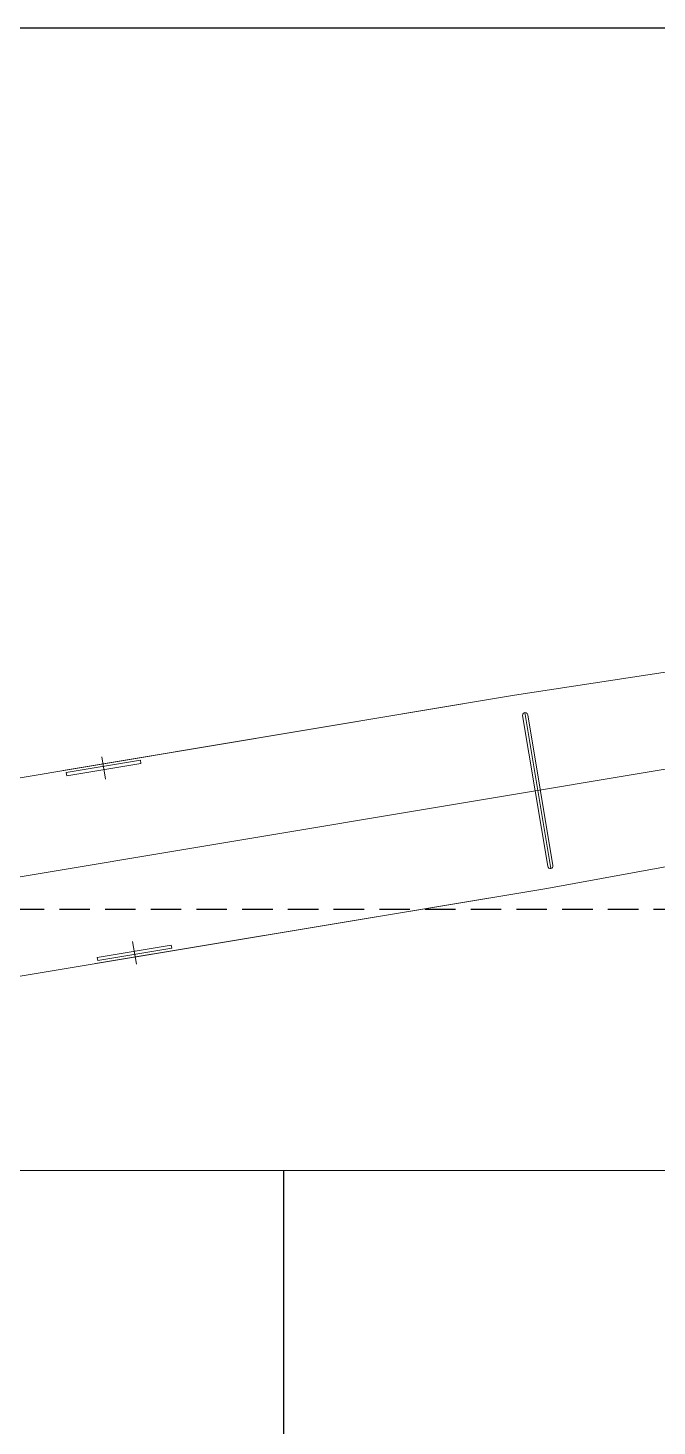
# Model space of a CAD drawing. Extents: x 475189 to 476029, y 1007718 to 1008015.
# Drawn here: x 475679.49 to 475689.81, y 1007976.03 to 1007998.99 of the extents above; entities that cross this region are included whole.
import ezdxf

# ---------------------------------------------------------------- set-up
doc = ezdxf.new("R2010")
doc.units = 0
doc.header["$LTSCALE"] = 2
doc.header["$MEASUREMENT"] = 0
doc.linetypes.add('HIDDEN', pattern=[0.375, 0.25, -0.125])
doc.layers.get('0').update_dxf_attribs({"linetype": 'CONTINUOUS', "lineweight": 0})
doc.layers.add('RED-1', color=1, linetype='CONTINUOUS')
doc.layers.add('Yellow-1', color=2, linetype='CONTINUOUS')

msp = doc.modelspace()

# ---------------------------------------------------------------- linework, layer by layer
at = {"color": 8}
for p, q in [((475670.518, 1007983.569), (475721.888, 1007992.15)), ((475687.477, 1007988.032), (475712.705, 1007991.871)), ((475713.113, 1007989.428), (475688.007, 1007984.859)), ((475678.377, 1007986.512), (475687.477, 1007988.032)), ((475680.073, 1007986.795), (475687.477, 1007988.032)), ((475688.022, 1007985.221), (475687.609, 1007987.695)), ((475688.072, 1007985.185), (475687.644, 1007987.745)), ((475688.107, 1007985.235), (475687.694, 1007987.709)), ((475681.338, 1007986.963), (475680.122, 1007986.76)), ((475681.347, 1007986.91), (475680.131, 1007986.707)), ((475680.765, 1007986.65), (475680.704, 1007987.02)), ((475681.338, 1007986.963), (475681.347, 1007986.91)), ((475680.122, 1007986.76), (475680.131, 1007986.707)), ((475678.971, 1007983.35), (475688.007, 1007984.859)), ((475680.603, 1007983.623), (475688.007, 1007984.859)), ((475681.845, 1007983.928), (475680.629, 1007983.725)), ((475681.854, 1007983.875), (475680.638, 1007983.672)), ((475681.272, 1007983.615), (475681.211, 1007983.985)), ((475681.854, 1007983.875), (475681.845, 1007983.928)), ((475680.638, 1007983.672), (475680.629, 1007983.725)), ((475728.72, 1007980.224), (475667.604, 1007980.224))]:
    msp.add_line(p, q, dxfattribs=at)
for centre, start, end in [((475687.651, 1007987.702), 9.4831, 189.4831), ((475688.065, 1007985.228), 189.4831, 9.4831)]:
    msp.add_arc(centre, 0.0429, start, end, dxfattribs=at)
at = {"layer": 'RED-1', "color": 8}
msp.add_line((475667.604, 1007998.987), (475712.637, 1007998.987), dxfattribs=at)
at = {"layer": 'RED-1', "color": 8, "linetype": 'HIDDEN'}
msp.add_line((475715.759, 1007984.513), (475677.254, 1007984.513), dxfattribs=at)
at = {"layer": 'Yellow-1', "color": 8}
msp.add_line((475683.687, 1007980.224), (475683.687, 1007948.058), dxfattribs=at)

doc.saveas('drawing.dxf')
